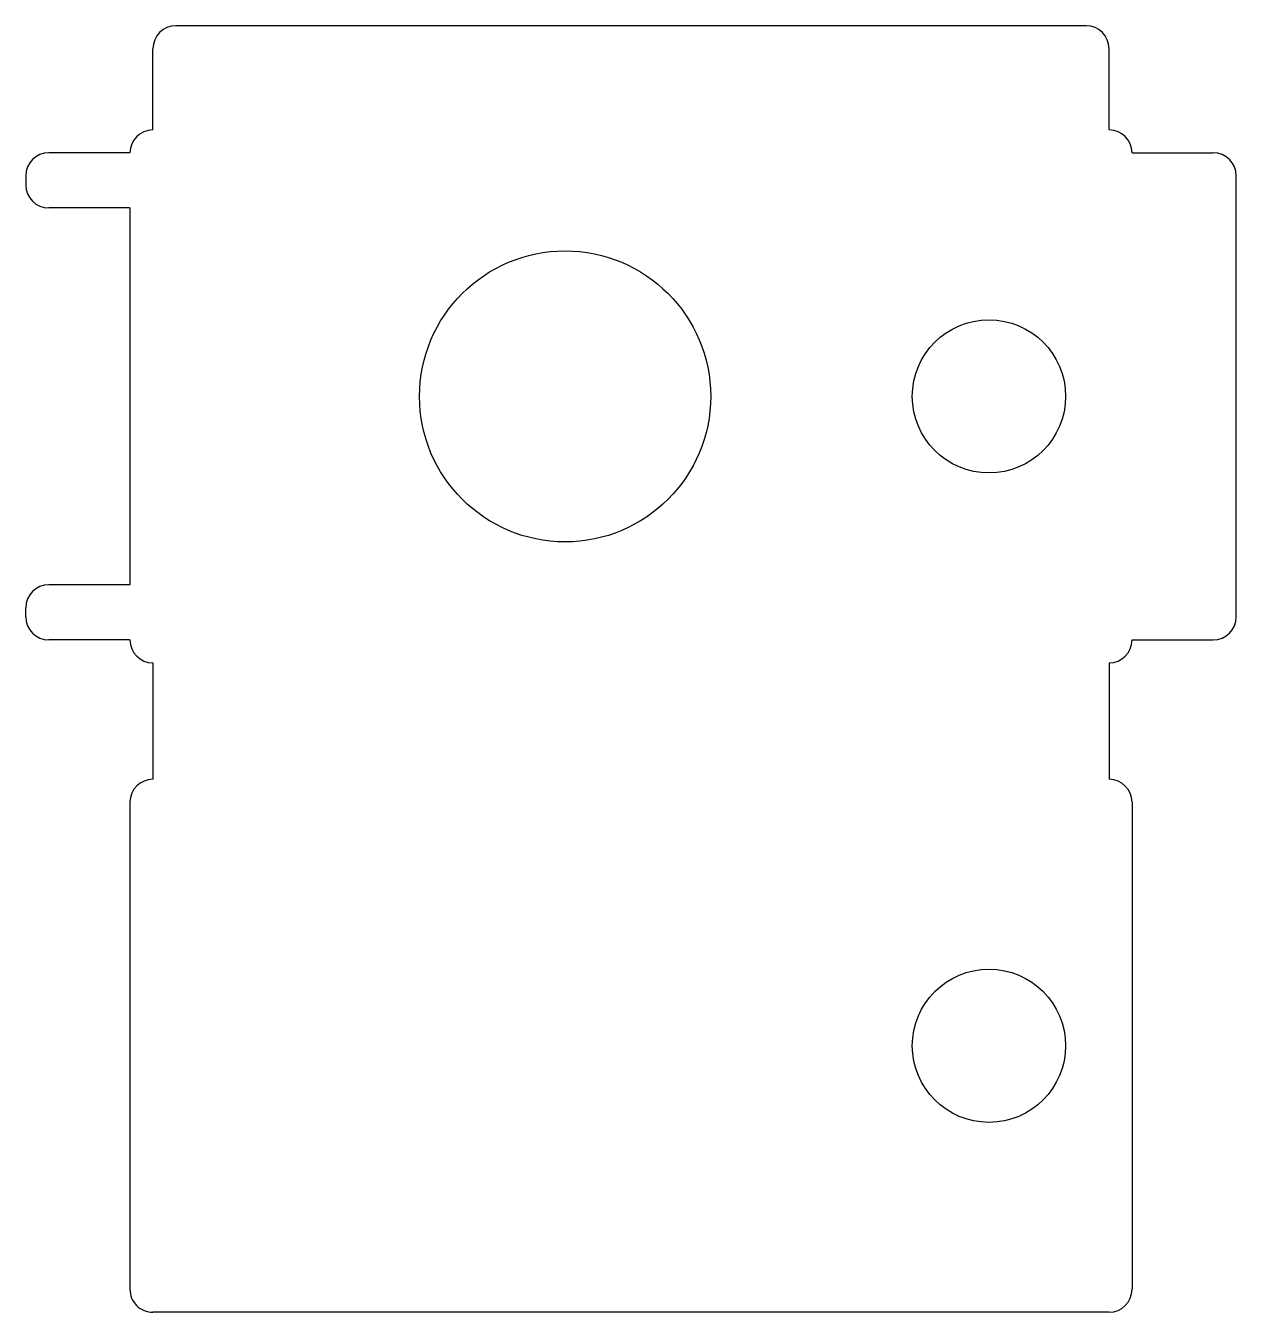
# Model space of a CAD drawing. Header units: millimetres. Extents: x -19.8 to 19.8, y -29.9 to 12.1.
import ezdxf

# ---------------------------------------------------------------- set-up
doc = ezdxf.new("R2010")
doc.units = ezdxf.units.MM
doc.layers.get('0').update_dxf_attribs({"linetype": 'CONTINUOUS'})

msp = doc.modelspace()

# ---------------------------------------------------------------- linework, layer by layer
for p, q in [((14.85, 12.1), (-14.85, 12.1)), ((-15.6, 8.7), (-15.6, 11.35)), ((15.6, 8.7), (15.6, 11.35)), ((-16.35, 7.95), (-19, 7.95)), ((16.35, 7.95), (19, 7.95)), ((-19.75, 7.2), (-19.75, 6.9)), ((19.75, -7.2), (19.75, 7.2)), ((-16.35, 6.15), (-19, 6.15)), ((-16.35, 6.15), (-16.35, -6.15)), ((-16.35, -6.15), (-19, -6.15)), ((-19.75, -7.2), (-19.75, -6.9)), ((-16.35, -7.95), (-19, -7.95)), ((16.35, -7.95), (19, -7.95)), ((-15.6, -8.7), (-15.6, -12.5)), ((15.6, -8.7), (15.6, -12.5)), ((-16.35, -13.241), (-16.35, -15.526)), ((16.35, -13.25), (16.35, -29.15)), ((-16.35, -15.526), (-16.35, -26.856)), ((-16.35, -26.856), (-16.35, -29.146)), ((15.6, -29.9), (-15.6, -29.9))]:
    msp.add_line(p, q)
for centre, radius in [((-2.15, 0), 4.75), ((-2.15, 0), 4.75), ((11.68, 0), 2.5), ((11.68, 0), 2.5), ((11.68, -21.2), 2.5)]:
    msp.add_circle(centre, radius)
for centre, start, end in [((-14.85, 11.35), 90, 180), ((14.85, 11.35), 0, 90), ((-15.6, 7.95), 90, 180), ((-15.6, 7.95), 90, 180), ((15.6, 7.95), 0, 90), ((15.6, 7.95), 0, 90), ((-19, 7.2), 90, 180), ((19, 7.2), 0, 90), ((-19, 6.9), 180, 270), ((-19, -6.9), 90, 180), ((-19, -7.2), 180, 270), ((19, -7.2), -90, 0), ((-15.6, -7.95), 180, 270), ((-15.6, -7.95), 180, 270), ((15.6, -7.95), -90, 0), ((15.6, -7.95), -90, 0), ((-15.6, -13.25), 90, 179.3442), ((15.6, -13.25), 0, 90), ((-15.6, -29.15), 179.7105, 270), ((15.6, -29.15), -90, 0)]:
    msp.add_arc(centre, 0.75, start, end)

doc.saveas('drawing.dxf')
